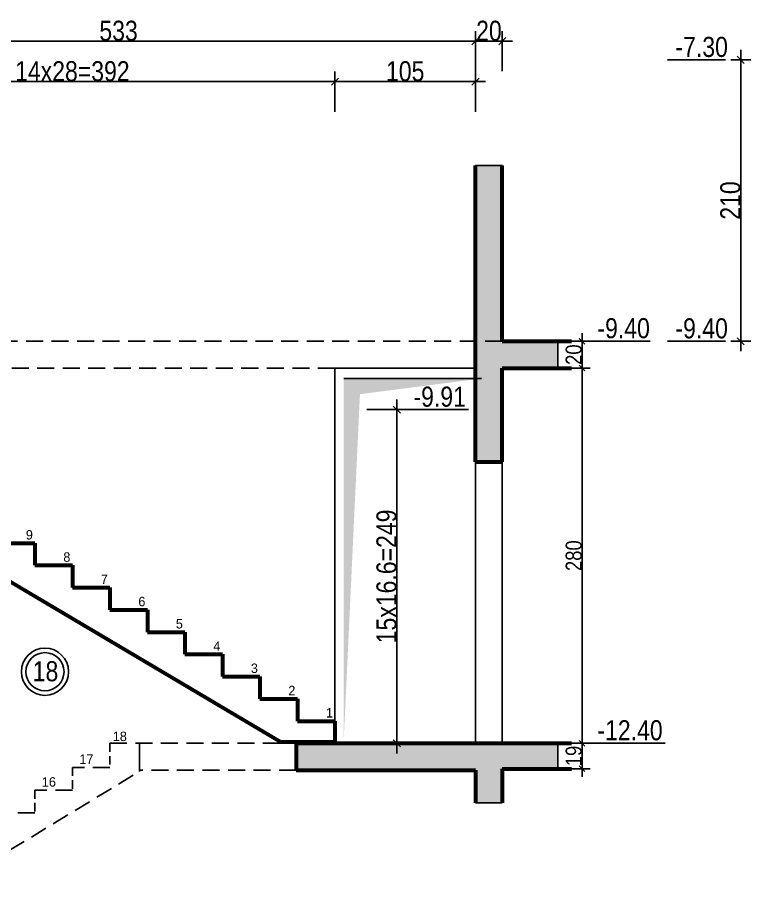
# Model space of a CAD drawing. Header units: millimetres. Extents: x 0 to 22237, y -21919 to -17719.
# Drawn here: x 12567 to 13110, y -20185 to -19524 of the extents above; entities that cross this region are included whole.
import ezdxf

# ---------------------------------------------------------------- set-up
doc = ezdxf.new("R2010")
doc.units = ezdxf.units.MM
doc.linetypes.add('CACHEX2', pattern=[19.05, 12.7, -6.35])
for name, color, linetype in [('01_cote_gen', 4, 'Continuous'), ('01_linteaux', 2, 'Continuous'), ('01_murs_sup', 2, 'CACHEX2'), ('01_poch_BN', 9, 'Continuous'), ('01_poch_murs', 253, 'Continuous'), ('01_texte', 230, 'Continuous'), ('AA_COTES', 2, 'Continuous')]:
    doc.layers.add(name, color=color, linetype=linetype)
doc.layers.add('01_murs_coup', color=5, linetype='Continuous', lineweight=60)
doc.styles.add('ARIAL NA', font='ARIALN.TTF')
doc.styles.add('Eurostile', font='')
doc.styles.add('STYLE2', font='ARIALN.TTF')
doc.styles.get('Eurostile').set_extended_font_data('Eurostile')
doc.dimstyles.new('JB50', dxfattribs={"dimscale": 0.1, "dimtxt": 150, "dimasz": 15, "dimexe": 0.1, "dimexo": 0.1, "dimgap": 0.09, "dimtad": 1, "dimdec": 1, "dimdsep": 46, "dimtxsty": 'STYLE2', "dimblk1": 'BOND_G', "dimblk2": 'BOND_D', "dimsah": 1, "dimcen": 1.5, "dimdle": 0.01, "dimse1": 1, "dimse2": 1, "dimclrd": 4, "dimclre": 2, "dimclrt": 6, "dimazin": 2, "dimtfac": 2.333333, "dimtdec": 1, "dimtix": 1, "dimtmove": 2, "dimatfit": 3, "dimldrblk": 'BOND_G', "dimfxl": 1, "dimtolj": 1, "dimtzin": 0, "dimarcsym": 0})
doc.dimstyles.new('JB50res', dxfattribs={"dimscale": 0.1, "dimtxt": 120, "dimasz": 12, "dimexe": 0.1, "dimexo": 0.1, "dimgap": 0.09, "dimtad": 1, "dimdec": 1, "dimdsep": 46, "dimtxsty": 'STYLE2', "dimblk1": 'BOND_G', "dimblk2": 'BOND_D', "dimsah": 1, "dimcen": 1.5, "dimdle": 0.01, "dimse1": 1, "dimse2": 1, "dimclrd": 4, "dimclre": 2, "dimclrt": 6, "dimazin": 2, "dimtfac": 2.333333, "dimtdec": 1, "dimtix": 1, "dimtmove": 2, "dimatfit": 3, "dimldrblk": 'BOND_G', "dimfxl": 1, "dimtolj": 1, "dimtzin": 0, "dimarcsym": 0})

# ---------------------------------------------------------------- blocks, each defined once
blk = doc.blocks.new('BOND_G')
at = {"layer": 'AA_COTES', "color": 0}
for p, q in [((0, -5), (0, 15)), ((5, 0), (-5, 0)), ((1.77, 1.77), (-1.77, -1.77))]:
    blk.add_line(p, q, dxfattribs=at)
blk = doc.blocks.new('BOND_D')
at = {"layer": 'AA_COTES', "color": 0}
for p, q in [((0, 5), (0, -15)), ((5, 0), (-5, 0)), ((-1.77, -1.77), (1.77, 1.77))]:
    blk.add_line(p, q, dxfattribs=at)
blk = doc.blocks.new('*D3081')
at = {"layer": '01_cote_gen', "color": 4, "lineweight": -2, "transparency": 16777216}
blk.add_line((12413.69, -19571.85), (12802.69, -19571.85), dxfattribs=at)
at = {"layer": 'Defpoints', "color": 0, "transparency": 16777216}
for p in [(12804.19, -19571.85), (12412.19, -19594.35), (12804.19, -19905.13)]:
    blk.add_point(p, dxfattribs=at)
at = {"layer": '01_cote_gen', "color": 4, "lineweight": -2, "transparency": 16777216, "xscale": 1.5, "yscale": 1.5, "zscale": 1.5, "rotation": 180}
blk.add_blockref('BOND_G', (12412.19, -19571.85), dxfattribs=at)
at = {"layer": '01_cote_gen', "color": 4, "lineweight": -2, "transparency": 16777216, "xscale": 1.5, "yscale": 1.5, "zscale": 1.5}
blk.add_blockref('BOND_D', (12804.19, -19571.85), dxfattribs=at)
at = {"layer": '01_cote_gen', "color": 6, "transparency": 16777216, "insert": (12608.19, -19564.18), "char_height": 15, "attachment_point": 5, "style": 'STYLE2'}
blk.add_mtext('\\A1;14x28=392', dxfattribs=at)
blk = doc.blocks.new('*D3082')
at = {"layer": '01_cote_gen', "color": 4, "lineweight": -2, "transparency": 16777216}
blk.add_line((12805.69, -19571.85), (12907.69, -19571.85), dxfattribs=at)
at = {"layer": 'Defpoints', "color": 0, "transparency": 16777216}
for p in [(12909.19, -19571.85), (12804.19, -19594.35), (12909.19, -19605.94)]:
    blk.add_point(p, dxfattribs=at)
at = {"layer": '01_cote_gen', "color": 4, "lineweight": -2, "transparency": 16777216, "xscale": 1.5, "yscale": 1.5, "zscale": 1.5, "rotation": 180}
blk.add_blockref('BOND_G', (12804.19, -19571.85), dxfattribs=at)
at = {"layer": '01_cote_gen', "color": 4, "lineweight": -2, "transparency": 16777216, "xscale": 1.5, "yscale": 1.5, "zscale": 1.5}
blk.add_blockref('BOND_D', (12909.19, -19571.85), dxfattribs=at)
at = {"layer": '01_cote_gen', "color": 6, "transparency": 16777216, "insert": (12856.69, -19564.18), "char_height": 15, "attachment_point": 5, "style": 'STYLE2'}
blk.add_mtext('\\A1;105', dxfattribs=at)
blk = doc.blocks.new('*D3084')
at = {"layer": '01_cote_gen', "color": 4, "lineweight": -2, "transparency": 16777216}
blk.add_line((12850.46, -19818.05), (12850.46, -20064.05), dxfattribs=at)
at = {"layer": 'Defpoints', "color": 0, "transparency": 16777216}
for p in [(12413.67, -19816.55), (12839.44, -20065.55), (12850.46, -20065.55)]:
    blk.add_point(p, dxfattribs=at)
at = {"layer": '01_cote_gen', "color": 4, "lineweight": -2, "transparency": 16777216, "xscale": 1.5, "yscale": 1.5, "zscale": 1.5}
for name, p, rotation in [('BOND_G', (12850.46, -19816.55), 90), ('BOND_D', (12850.46, -20065.55), 270)]:
    blk.add_blockref(name, p, dxfattribs=dict(at, rotation=rotation))
at = {"layer": '01_cote_gen', "color": 6, "transparency": 16777216, "insert": (12842.8, -19941.05), "char_height": 15, "attachment_point": 5, "rotation": 90, "style": 'STYLE2'}
blk.add_mtext('\\A1;15x16.6=249', dxfattribs=at)
blk = doc.blocks.new('*D3090')
at = {"layer": '01_cote_gen', "color": 4, "lineweight": -2, "transparency": 16777216}
blk.add_line((12910.69, -19541.65), (12927.69, -19541.65), dxfattribs=at)
at = {"layer": 'Defpoints', "color": 0, "transparency": 16777216}
for p in [(12929.19, -19541.65), (12909.19, -19578.59), (12929.19, -19670.42)]:
    blk.add_point(p, dxfattribs=at)
at = {"layer": '01_cote_gen', "color": 4, "lineweight": -2, "transparency": 16777216, "xscale": 1.5, "yscale": 1.5, "zscale": 1.5, "rotation": 180}
blk.add_blockref('BOND_G', (12909.19, -19541.65), dxfattribs=at)
at = {"layer": '01_cote_gen', "color": 4, "lineweight": -2, "transparency": 16777216, "xscale": 1.5, "yscale": 1.5, "zscale": 1.5}
blk.add_blockref('BOND_D', (12929.19, -19541.65), dxfattribs=at)
at = {"layer": '01_cote_gen', "color": 6, "transparency": 16777216, "insert": (12919.19, -19533.99), "char_height": 15, "attachment_point": 5, "style": 'STYLE2'}
blk.add_mtext('\\A1;20', dxfattribs=at)
blk = doc.blocks.new('*D3091')
at = {"layer": '01_cote_gen', "color": 4, "lineweight": -2, "transparency": 16777216}
blk.add_line((12377.69, -19541.65), (12907.69, -19541.65), dxfattribs=at)
at = {"layer": 'Defpoints', "color": 0, "transparency": 16777216}
for p in [(12909.19, -19541.65), (12376.19, -19579.35), (12909.19, -19593.79)]:
    blk.add_point(p, dxfattribs=at)
at = {"layer": '01_cote_gen', "color": 4, "lineweight": -2, "transparency": 16777216, "xscale": 1.5, "yscale": 1.5, "zscale": 1.5, "rotation": 180}
blk.add_blockref('BOND_G', (12376.19, -19541.65), dxfattribs=at)
at = {"layer": '01_cote_gen', "color": 4, "lineweight": -2, "transparency": 16777216, "xscale": 1.5, "yscale": 1.5, "zscale": 1.5}
blk.add_blockref('BOND_D', (12909.19, -19541.65), dxfattribs=at)
at = {"layer": '01_cote_gen', "color": 6, "transparency": 16777216, "insert": (12642.69, -19533.99), "char_height": 15, "attachment_point": 5, "style": 'STYLE2'}
blk.add_mtext('\\A1;533', dxfattribs=at)
blk = doc.blocks.new('*D3212')
at = {"layer": '01_cote_gen', "color": 4, "lineweight": -2, "ltscale": 0.5, "transparency": 16777216}
blk.add_line((12988.68, -19766.75), (12988.68, -19784.35), dxfattribs=at)
at = {"layer": 'Defpoints', "color": 0, "ltscale": 0.5, "transparency": 16777216}
for p in [(12980.85, -19765.55), (12980.85, -19785.55), (12988.68, -19785.55)]:
    blk.add_point(p, dxfattribs=at)
at = {"layer": '01_cote_gen', "color": 4, "lineweight": -2, "ltscale": 0.5, "transparency": 16777216, "xscale": 1.2, "yscale": 1.2, "zscale": 1.2}
for name, p, rotation in [('BOND_G', (12988.68, -19765.55), 90), ('BOND_D', (12988.68, -19785.55), 270)]:
    blk.add_blockref(name, p, dxfattribs=dict(at, rotation=rotation))
at = {"layer": '01_cote_gen', "color": 6, "ltscale": 0.5, "transparency": 16777216, "insert": (12982.55, -19775.55), "char_height": 12, "attachment_point": 5, "rotation": 90, "style": 'STYLE2'}
blk.add_mtext('\\A1;20', dxfattribs=at)
blk = doc.blocks.new('*D3213')
at = {"layer": '01_cote_gen', "color": 4, "lineweight": -2, "ltscale": 0.5, "transparency": 16777216}
blk.add_line((12988.68, -19786.75), (12988.68, -20064.35), dxfattribs=at)
at = {"layer": 'Defpoints', "color": 0, "ltscale": 0.5, "transparency": 16777216}
for p in [(12955.02, -19785.55), (12955.02, -20065.55), (12988.68, -20065.55)]:
    blk.add_point(p, dxfattribs=at)
at = {"layer": '01_cote_gen', "color": 4, "lineweight": -2, "ltscale": 0.5, "transparency": 16777216, "xscale": 1.2, "yscale": 1.2, "zscale": 1.2}
for name, p, rotation in [('BOND_G', (12988.68, -19785.55), 90), ('BOND_D', (12988.68, -20065.55), 270)]:
    blk.add_blockref(name, p, dxfattribs=dict(at, rotation=rotation))
at = {"layer": '01_cote_gen', "color": 6, "ltscale": 0.5, "transparency": 16777216, "insert": (12982.55, -19925.55), "char_height": 12, "attachment_point": 5, "rotation": 90, "style": 'STYLE2'}
blk.add_mtext('\\A1;280', dxfattribs=at)
blk = doc.blocks.new('*D3214')
at = {"layer": '01_cote_gen', "color": 4, "lineweight": -2, "ltscale": 0.5, "transparency": 16777216}
blk.add_line((12988.68, -20066.75), (12988.68, -20083.35), dxfattribs=at)
at = {"layer": 'Defpoints', "color": 0, "ltscale": 0.5, "transparency": 16777216}
for p in [(12945.02, -20065.55), (12945.02, -20084.55), (12988.68, -20084.55)]:
    blk.add_point(p, dxfattribs=at)
at = {"layer": '01_cote_gen', "color": 4, "lineweight": -2, "ltscale": 0.5, "transparency": 16777216, "xscale": 1.2, "yscale": 1.2, "zscale": 1.2}
for name, p, rotation in [('BOND_G', (12988.68, -20065.55), 90), ('BOND_D', (12988.68, -20084.55), 270)]:
    blk.add_blockref(name, p, dxfattribs=dict(at, rotation=rotation))
at = {"layer": '01_cote_gen', "color": 6, "ltscale": 0.5, "transparency": 16777216, "insert": (12982.55, -20075.05), "char_height": 12, "attachment_point": 5, "rotation": 90, "style": 'STYLE2'}
blk.add_mtext('\\A1;19', dxfattribs=at)
blk = doc.blocks.new('*D3339')
at = {"layer": '01_cote_gen', "color": 4, "lineweight": -2, "ltscale": 0.1, "transparency": 16777216}
blk.add_line((13107.18, -19764.05), (13107.18, -19557.05), dxfattribs=at)
at = {"layer": 'Defpoints', "color": 0, "ltscale": 0.1, "transparency": 16777216}
for p in [(13107.18, -19555.55), (13350.28, -19555.55), (13316.75, -19765.55)]:
    blk.add_point(p, dxfattribs=at)
at = {"layer": '01_cote_gen', "color": 4, "lineweight": -2, "ltscale": 0.1, "transparency": 16777216, "xscale": 1.5, "yscale": 1.5, "zscale": 1.5}
for name, p, rotation in [('BOND_D', (13107.18, -19555.55), 90), ('BOND_G', (13107.18, -19765.55), 270)]:
    blk.add_blockref(name, p, dxfattribs=dict(at, rotation=rotation))
at = {"layer": '01_cote_gen', "color": 6, "ltscale": 0.1, "transparency": 16777216, "insert": (13099.52, -19660.55), "char_height": 15, "attachment_point": 5, "rotation": 90, "style": 'STYLE2'}
blk.add_mtext('\\A1;210', dxfattribs=at)

msp = doc.modelspace()

# ---------------------------------------------------------------- hatches: boundary and pattern name
at = {"layer": '01_poch_BN', "ltscale": 0.1}
h = msp.add_hatch(color=256, dxfattribs=at)
h.dxf.hatch_style = 1
h.paths.add_polyline_path([(12929.19, -19785.55), (12970.68, -19785.55), (12970.68, -19765.55), (12929.19, -19765.55), (12929.19, -19634.35), (12909.19, -19634.35), (12909.19, -19855.55), (12929.19, -19855.55)])
h.paths.add_polyline_path([(12970.68, -20065.55), (12909.19, -20065.55), (12775.19, -20065.55), (12775.19, -20085.55), (12909.19, -20085.55), (12909.19, -20110.09), (12929.19, -20110.09), (12929.19, -20084.55), (12970.68, -20084.55)])

# ---------------------------------------------------------------- linework, layer by layer
at = {"layer": '01_linteaux'}
for p, q in [((12804.19, -20048.95), (12804.19, -19785.55)), ((12804.19, -19785.55), (12909.19, -19785.55)), ((12909.19, -19855.55), (12909.19, -20065.55)), ((12929.19, -19855.55), (12929.19, -20065.55)), ((12658.19, -20065.55), (12658.19, -20086.57))]:
    msp.add_line(p, q, dxfattribs=at)
at = {"layer": '01_murs_coup'}
for p, q in [((12909.19, -19855.55), (12909.19, -19634.35)), ((12929.19, -19765.55), (12929.19, -19634.35)), ((12929.19, -19765.55), (12980.85, -19765.55)), ((12929.19, -19855.55), (12929.19, -19785.55)), ((12929.19, -19785.55), (12980.85, -19785.55)), ((12763.29, -20064.55), (12378.71, -19836.55)), ((12909.19, -19855.55), (12929.19, -19855.55)), ((12552.19, -19916.15), (12580.19, -19916.15)), ((12580.19, -19916.15), (12580.19, -19932.75)), ((12580.19, -19932.75), (12608.19, -19932.75)), ((12608.19, -19932.75), (12608.19, -19949.35)), ((12608.19, -19949.35), (12636.19, -19949.35)), ((12636.19, -19949.35), (12636.19, -19965.95)), ((12636.19, -19965.95), (12664.19, -19965.95)), ((12664.19, -19965.95), (12664.19, -19982.55)), ((12664.19, -19982.55), (12692.19, -19982.55)), ((12692.19, -19982.55), (12692.19, -19999.15)), ((12692.19, -19999.15), (12720.19, -19999.15)), ((12720.19, -19999.15), (12720.19, -20015.75)), ((12720.19, -20015.75), (12748.19, -20015.75)), ((12748.19, -20015.75), (12748.19, -20032.35)), ((12748.19, -20032.35), (12776.19, -20032.35)), ((12776.19, -20032.35), (12776.19, -20048.95)), ((12776.19, -20048.95), (12804.19, -20048.95)), ((12804.19, -20048.95), (12804.19, -20064.55)), ((12763.29, -20064.55), (12804.19, -20064.55)), ((12775.19, -20065.55), (12775.19, -20085.55)), ((12775.19, -20065.55), (12909.19, -20065.55)), ((12909.19, -20065.55), (12980.85, -20065.55)), ((12775.19, -20085.55), (12909.19, -20085.55)), ((12909.19, -20085.55), (12909.19, -20110.09)), ((12929.19, -20084.55), (12980.85, -20084.55)), ((12929.19, -20084.55), (12929.19, -20110.09))]:
    msp.add_line(p, q, dxfattribs=at)
at = {"layer": '01_murs_sup'}
for p, q in [((12929.19, -19765.55), (12351.19, -19765.55)), ((12804.19, -19785.55), (12376.19, -19785.55)), ((12636.19, -20065.55), (12775.19, -20065.55)), ((12496.19, -20184.93), (12658.23, -20086.55)), ((12636.19, -20083.55), (12608.19, -20083.55)), ((12775.19, -20085.55), (12658.19, -20085.55)), ((12608.19, -20100.55), (12580.19, -20100.55)), ((12608.19, -20100.55), (12580.19, -20100.55)), ((12580.19, -20117.55), (12552.19, -20117.55))]:
    msp.add_line(p, q, dxfattribs=at)
at = {"layer": '01_murs_sup', "ltscale": 0.5}
for p, q in [((12636.19, -20065.55), (12636.19, -20083.55)), ((12608.19, -20083.55), (12608.19, -20100.55)), ((12580.19, -20100.55), (12580.19, -20117.55))]:
    msp.add_line(p, q, dxfattribs=at)
at = {"layer": '01_poch_BN', "ltscale": 0.1}
for p, q in [((12929.19, -19634.35), (12909.19, -19634.35)), ((12970.68, -19765.55), (12970.68, -19785.55)), ((12970.68, -20065.55), (12970.68, -20084.55)), ((12909.19, -20110.09), (12929.19, -20110.09))]:
    msp.add_line(p, q, dxfattribs=at)
at = {"layer": '01_poch_murs', "ltscale": 0.5}
msp.add_line((12810.79, -19793.35), (12913.69, -19793.35), dxfattribs=at)
for points in [[(12810.79, -20062.69), (12810.79, -19793.35), (12822.9, -19805.04)], [(12810.79, -19793.35), (12913.69, -19793.35), (12822.9, -19805.04)]]:
    msp.add_solid(points, dxfattribs=at)
at = {"layer": '01_texte'}
for p, q in [((13052.54, -19555.55), (13095.84, -19555.55)), ((12994.68, -19765.55), (13039.66, -19765.55)), ((13052.54, -19765.55), (13095.84, -19765.55)), ((12857.96, -19816.55), (12903.92, -19816.55)), ((12994.68, -20065.55), (13050.88, -20065.55))]:
    msp.add_line(p, q, dxfattribs=at)
for radius in [17.61, 14.25]:
    msp.add_circle((12587.72, -20012.15), radius, dxfattribs=at)

# ---------------------------------------------------------------- texts
at = {"layer": '01_linteaux', "style": 'Eurostile'}
for s, p in [('17', (12613.41, -20080.9)), ('16', (12585.41, -20097.9))]:
    msp.add_text(s, height=7.059, dxfattribs=at).set_placement(p)
at = {"layer": '01_murs_sup', "style": 'Eurostile'}
for s, height, p in [('9', 7.06, (12573.46, -19913.5)), ('8', 7.06, (12601.46, -19930.1)), ('7', 7.06, (12629.46, -19946.7)), ('6', 7.06, (12657.46, -19963.3)), ('5', 7.06, (12685.46, -19979.9)), ('4', 7.06, (12713.46, -19996.5)), ('3', 7.06, (12741.46, -20013.1)), ('2', 7.06, (12769.46, -20029.7)), ('1', 7.06, (12797.46, -20046.3)), ('18', 7.059, (12638.38, -20063.9))]:
    msp.add_text(s, height=height, dxfattribs=at).set_placement(p)
at = {"layer": '01_texte', "style": 'ARIAL NA'}
for s, p in [('-7.30', (13058.43, -19553.42)), ('-9.40', (13000.17, -19763.3)), ('-9.40', (13058.43, -19763.42)), ('-9.91', (12862.86, -19814.42)), ('18', (12578.59, -20019.27)), ('-12.40', (13000.17, -20063.3))]:
    msp.add_text(s, height=15, dxfattribs=at).set_placement(p)

# ---------------------------------------------------------------- dimensions: what is measured, and where the dimension line sits
at = {"layer": '01_cote_gen'}
for base, p1, p2, picture, middle in [((12909.19, -19541.65), (12376.19, -19579.35), (12909.19, -19593.79), '*D3091', (12642.69, -19533.99)), ((12929.19, -19541.65), (12909.19, -19578.59), (12929.19, -19670.42), '*D3090', (12919.19, -19533.99)), ((12909.19, -19571.85), (12804.19, -19594.35), (12909.19, -19605.94), '*D3082', (12856.69, -19564.18))]:
    dim = msp.add_linear_dim(base=base, p1=p1, p2=p2, dimstyle='JB50', dxfattribs=at)
    dim.commit()
    dim.dimension.update_dxf_attribs({"geometry": picture, "text_midpoint": middle})
at = {"layer": '01_cote_gen', "ltscale": 0.1}
dim = msp.add_linear_dim(base=(13107.18, -19555.55), p1=(13316.75, -19765.55), p2=(13350.28, -19555.55), angle=90, dimstyle='JB50', dxfattribs=at)
dim.commit()
dim.dimension.update_dxf_attribs({"geometry": '*D3339', "text_midpoint": (13099.52, -19660.55)})
at = {"layer": '01_cote_gen'}
dim = msp.add_linear_dim(base=(12804.19, -19571.85), p1=(12412.19, -19594.35), p2=(12804.19, -19905.13), text='14x28=392', dimstyle='JB50', dxfattribs=at)
dim.commit()
dim.dimension.update_dxf_attribs({"geometry": '*D3081', "text_midpoint": (12608.19, -19564.18)})
at = {"layer": '01_cote_gen', "ltscale": 0.5}
for base, p1, p2, picture, middle in [((12988.68, -19785.55), (12980.85, -19765.55), (12980.85, -19785.55), '*D3212', (12982.55, -19775.55)), ((12988.68, -20065.55), (12955.02, -19785.55), (12955.02, -20065.55), '*D3213', (12982.55, -19925.55)), ((12988.68, -20084.55), (12945.02, -20065.55), (12945.02, -20084.55), '*D3214', (12982.55, -20075.05))]:
    dim = msp.add_linear_dim(base=base, p1=p1, p2=p2, angle=90, dimstyle='JB50res', dxfattribs=at)
    dim.commit()
    dim.dimension.update_dxf_attribs({"geometry": picture, "text_midpoint": middle})
at = {"layer": '01_cote_gen'}
dim = msp.add_linear_dim(base=(12850.46, -20065.55), p1=(12413.67, -19816.55), p2=(12839.44, -20065.55), angle=90, text='15x16.6=249', dimstyle='JB50', dxfattribs=at)
dim.commit()
dim.dimension.update_dxf_attribs({"geometry": '*D3084', "text_midpoint": (12842.8, -19941.05)})

doc.saveas('drawing.dxf')
